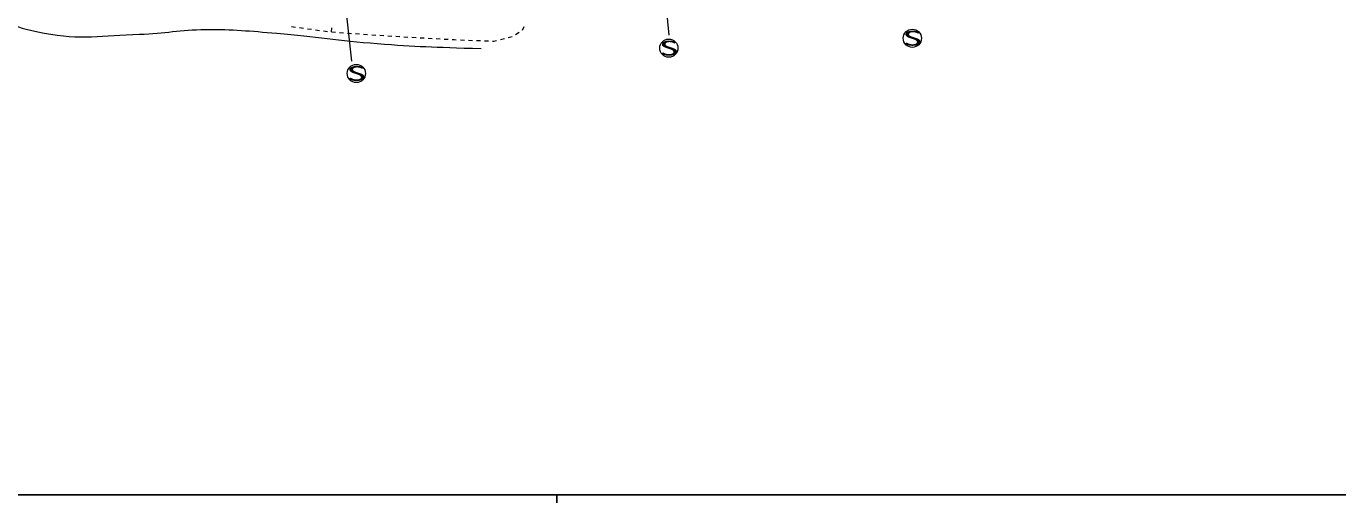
# Model space of a CAD drawing. Units: millimetres, scale not verified. Extents: x 40000 to 680000, y 20000 to 380000.
# Drawn here: x 202304 to 364732, y 204000 to 263042 of the extents above; entities that cross this region are included whole.
import ezdxf
from ezdxf.enums import TextEntityAlignment as Align

# ---------------------------------------------------------------- set-up
doc = ezdxf.new("R2010")
doc.units = ezdxf.units.MM
doc.header["$LTSCALE"] = 1000
for name, color, linetype, lineweight in [('M-BGD', 7, 'Continuous', 13), ('M-STR-STRC', 7, 'Continuous', 13), ('M-TTL-BAND', 7, 'Continuous', 25)]:
    doc.layers.add(name, color=color, linetype=linetype, lineweight=lineweight)
doc.styles.add('ＭＳ ゴシック', font='')
doc.styles.get('ＭＳ ゴシック').set_extended_font_data('MS Gothic')

msp = doc.modelspace()

# ---------------------------------------------------------------- linework, layer by layer
at = {"layer": 'M-BGD'}
for p, q in [((235170, 263001), (235392, 262971)), ((235392, 262971), (235666, 262934)), ((236161, 262867), (236657, 262800)), ((237152, 262733), (237648, 262666)), ((238143, 262599), (238639, 262531)), ((239134, 262464), (239630, 262397)), ((240099, 262334), (240598, 262299)), ((240101, 262359), (240143, 262858)), ((241097, 262264), (241596, 262229)), ((242094, 262195), (242593, 262160)), ((243092, 262125), (243591, 262091)), ((244090, 262056), (244588, 262021)), ((245087, 261986), (245586, 261952)), ((246085, 261917), (246584, 261882)), ((247083, 261850), (247582, 261821)), ((248081, 261792), (248580, 261764)), ((249079, 261735), (249578, 261706)), ((250078, 261678), (250577, 261649)), ((251076, 261620), (251575, 261591)), ((252074, 261563), (252573, 261534)), ((261039, 261403), (261524, 261526)), ((262009, 261649), (262490, 261770)), ((262490, 261770), (262493, 261773)), ((262918, 262036), (263343, 262299)), ((263767, 262563), (263977, 263017)), ((253073, 261505), (253572, 261476)), ((254071, 261448), (254570, 261419)), ((255069, 261390), (255322, 261376)), ((255322, 261376), (255569, 261367)), ((256068, 261348), (256568, 261329)), ((257068, 261311), (257567, 261292)), ((258067, 261273), (258567, 261255)), ((259066, 261236), (259566, 261218)), ((260066, 261199), (260212, 261193)), ((260212, 261193), (260555, 261280))]:
    msp.add_line(p, q, dxfattribs=at)
msp.add_open_spline([(61965, 279526), (66020, 279419), (67041, 279392), (70293, 279295), (73259, 279205), (74920, 279152), (77886, 279052), (84861, 278815), (88767, 278638), (95742, 278414), (103976, 278150), (108587, 277885), (116825, 277822), (121391, 277786), (123947, 278070), (128513, 278055), (130379, 278049), (131425, 278019), (133287, 277901), (140878, 277421), (145015, 276036), (152585, 275284), (156027, 274942), (157955, 274681), (161412, 274565), (165740, 274420), (168182, 274758), (172498, 274411), (174053, 274286), (175066, 274565), (176450, 273847), (177409, 273349), (177659, 272655), (178555, 272050), (179536, 271388), (180110, 271017), (181223, 270613), (182503, 270149), (183305, 270153), (184662, 270049), (186481, 269909), (187534, 270353), (189333, 270049), (190597, 269835), (191223, 269344), (192309, 268663), (194145, 267512), (194784, 266322), (196621, 265173), (199417, 263423), (201284, 262816), (204525, 262196), (209054, 261330), (211721, 261880), (216329, 262042), (219539, 262155), (221319, 262605), (224530, 262639), (227983, 262674), (229916, 262447), (233358, 262177), (238220, 261794), (240915, 261265), (245778, 260894), (250801, 260510), (252484, 260464), (258661, 260278)], degree=3, knots=[0, 0, 0, 0, 1, 1, 1, 2, 2, 2, 3, 3, 3, 4, 4, 4, 5, 5, 5, 6, 6, 6, 7, 7, 7, 8, 8, 8, 9, 9, 9, 10, 10, 10, 11, 11, 11, 12, 12, 12, 13, 13, 13, 14, 14, 14, 15, 15, 15, 16, 16, 16, 17, 17, 17, 18, 18, 18, 19, 19, 19, 20, 20, 20, 21, 21, 21, 22, 22, 22, 22], dxfattribs=at)
at = {"layer": 'M-STR-STRC'}
for p, q in [((279631, 285968), (281886, 261951)), ((239968, 283158), (242571, 258698))]:
    msp.add_line(p, q, dxfattribs=at)
for centre in [(312048, 261548), (281885, 260325), (243187, 257189)]:
    msp.add_circle(centre, 1128, dxfattribs=at)
at = {"layer": 'M-TTL-BAND'}
for p, q in [((40000, 205000), (579000, 205000)), ((268000, 205000), (268000, 204000))]:
    msp.add_line(p, q, dxfattribs=at)

# ---------------------------------------------------------------- texts
at = {"layer": 'M-STR-STRC', "style": 'ＭＳ ゴシック', "width": 2}
for p in [(312065, 261550), (281902, 260326), (243204, 257190)]:
    msp.add_text('S', height=1833, dxfattribs=at).set_placement(p, align=Align.MIDDLE_CENTER)

doc.saveas('drawing.dxf')
